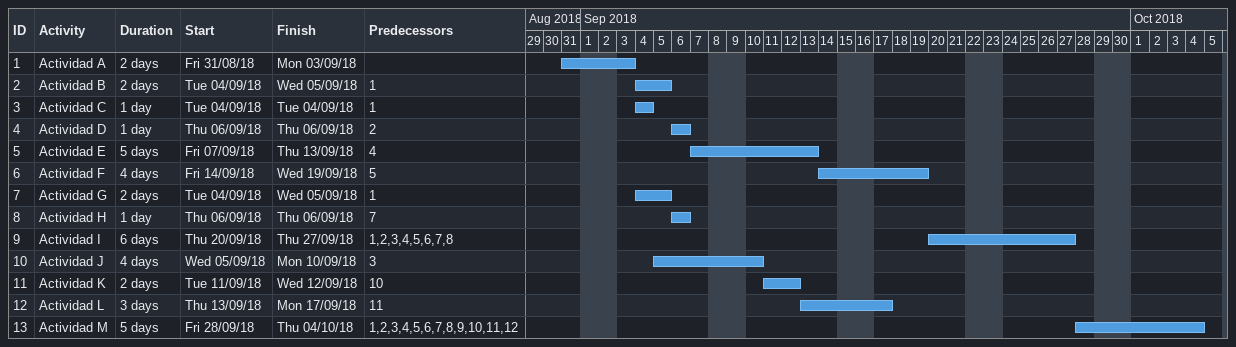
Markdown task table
| ID | Task | Duration | Start | Finish | Predecessors |
|---|---|---|---|---|---|
| 1 | Actividad A | 2d | 2018-08-31 | 2018-09-03 |  |
| 2 | Actividad B | 2d | 2018-09-04 | 2018-09-05 | 1 |
| 3 | Actividad C | 1d | 2018-09-04 | 2018-09-04 | 1 |
| 4 | Actividad D | 1d | 2018-09-06 | 2018-09-06 | 2 |
| 5 | Actividad E | 5d | 2018-09-07 | 2018-09-13 | 4 |
| 6 | Actividad F | 4d | 2018-09-14 | 2018-09-19 | 5 |
| 7 | Actividad G | 2d | 2018-09-04 | 2018-09-05 | 1 |
| 8 | Actividad H | 1d | 2018-09-06 | 2018-09-06 | 7 |
| 9 | Actividad I | 6d | 2018-09-20 | 2018-09-27 | 1, 2, 3, 4, 5, 6, 7, 8 |
| 10 | Actividad J | 4d | 2018-09-05 | 2018-09-10 | 3 |
| 11 | Actividad K | 2d | 2018-09-11 | 2018-09-12 | 10 |
| 12 | Actividad L | 3d | 2018-09-13 | 2018-09-17 | 11 |
| 13 | Actividad M | 5d | 2018-09-28 | 2018-10-04 | 1, 2, 3, 4, 5, 6, 7, 8, 9, 10, 11, 12 |
